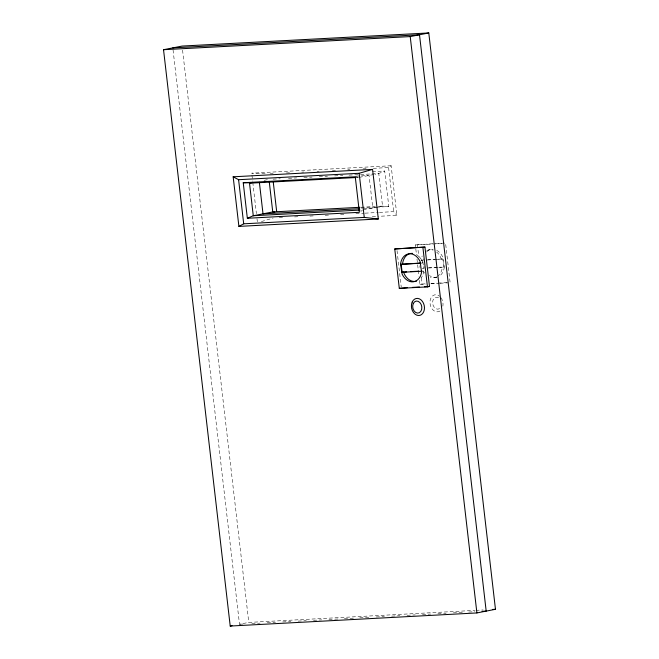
<?xml version="1.0" encoding="UTF-8"?>
<svg xmlns="http://www.w3.org/2000/svg" width="659" height="659" viewBox="0 0 659 659"><rect width="100%" height="100%" fill="white"/><g stroke="black" fill="none" stroke-linecap="round" stroke-linejoin="round"><path stroke-width="0.49" stroke-dasharray="3.29 2.47" d="M423.202 260.239L421.183 260.346L421.249 259.267A14.177 10.56 78.9 0 1 422.197 255.98M423.292 258.872L423.259 259.951L421.183 260.346M423.688 270.923L423.63 271.912A14.177 10.56 78.9 0 1 422.683 275.207M436.711 250.379A14.177 10.56 78.9 0 1 442.774 257.142L444.298 266.887L442.255 267.282L442.197 268.279A14.177 10.56 78.9 0 1 437.518 276.376M444.298 266.887L444.232 267.875A14.177 10.56 78.9 0 1 439.561 275.981M373.266 168.35L388.588 167.534L391.141 165.755L396.883 215.345L379.452 216.276M360.852 211.35L362.326 210.386M376.478 207.206L388.81 206.547L384.699 171.019L378.768 173.539L374.872 174.305M261.384 221.581L273.131 218.047M264.119 180.335L268.015 179.569M359.295 177.353L373.9 174.495M363.06 209.908L382.533 206.094L388.81 206.547M415.705 247.965L415.351 244.934L434.487 243.624M428.457 249.983L430.492 249.588M421.29 263.196L422.765 262.908L422.164 261.178A14.177 10.56 78.9 0 0 418.671 256.244M427.23 260.025L443.367 258.88M434.989 277.563L436.349 277.291M419.445 280.297L419.915 284.342L425.978 283.724M173.053 49.927L239.497 624.23L248.781 622.417L474.908 610.391M391.141 165.755L251.73 173.169L267.01 173.894M270.075 173.836L273.139 173.671M286.418 172.963L289.482 172.798M301.748 172.147L303.791 172.04M317.07 171.332L319.113 171.225M332.4 170.516L335.464 170.36M347.721 169.701L349.764 169.594M363.043 168.885L366.116 168.729M372.368 171.678L384.699 171.019M273.09 179.166L280.273 178.778M288.477 178.342L296.69 177.905M303.873 177.526L312.078 177.09M319.261 176.711L327.465 176.274M334.648 175.887L342.861 175.451M349.015 175.121L378.768 173.539L382.533 206.094L376.38 206.424M355.695 176.159L369.032 175.451L372.796 208.005L362.541 208.549M356.214 177.518L358.265 177.411M360.992 207.239L375.35 206.481M361.058 208.022L375.449 207.255M279.259 217.725L284.375 217.454M294.589 216.91L299.697 216.638M309.911 216.094L315.018 215.822M325.241 215.279L330.348 215.007M340.563 214.463L345.67 214.191M355.893 213.648L364.065 213.211M365.086 213.162L378.365 212.453M379.386 212.404L393.695 211.638L396.883 215.345M372.277 216.654L378.431 216.325M435.492 243.575L445.55 243.039L450.105 282.447M415.351 244.934L443.507 243.435M427.716 259.794L434.759 259.415M435.764 259.366L442.807 258.987L443.729 266.994L438.705 267.266M428.647 267.801L437.7 267.315M422.147 268.353L424.157 268.246M428.177 268.032L442.255 267.282M431.002 283.461L437.032 283.139M438.037 283.09L447.09 282.604M419.915 284.342L425.945 284.021M430.978 283.749L439.018 283.329M440.023 283.271L448.071 282.843M475.938 610.333L483.138 609.954M239.497 624.23L244.637 623.958M251.837 623.579L260.058 623.142M267.249 622.755L275.478 622.318M282.67 621.939L290.891 621.503M298.09 621.116L306.311 620.679M313.503 620.3L321.732 619.864M328.923 619.476L338.174 618.982M344.344 618.661L354.616 618.109M359.756 617.837L369.007 617.343M376.207 616.964L384.428 616.527M391.619 616.14L399.848 615.704M407.04 615.325L415.261 614.888M422.46 614.501L430.681 614.064M437.873 613.686L446.102 613.249M453.293 612.862L462.544 612.376M468.714 612.046L474.875 611.717M355.259 176.785L358.29 177.213M441.332 259.275L440.731 257.537A14.177 10.56 78.9 0 0 436.629 252.076M423.951 265.956L424.182 267.958L423.613 268.065L422.691 260.058M417.394 244.538L418.794 256.664M419.849 265.758L420.08 267.776M421.249 277.876L421.949 283.938M415.821 248.978L416.521 255.041M416.99 259.078L418.976 276.261M388.588 167.534L393.695 211.638M397.023 250.593L401.232 286.962M251.96 175.195L252.661 181.266M252.784 182.279L256.409 213.656M256.994 218.714L257.348 221.745M182.568 50.158L248.781 622.417M416.776 254.794A14.177 10.56 78.9 0 1 418.061 255.708M422.345 275.948A14.177 10.56 78.9 0 1 421.085 277.966M439.94 311.056A8.641 6.442 78.9 0 1 429.973 302.605A8.641 6.442 78.9 0 1 439.602 296.253M440.986 297.761A8.641 6.442 78.9 0 1 442.864 306.196M437.024 277.159A14.177 10.56 78.9 0 1 429.487 275.561M426.488 252.051A14.177 10.56 78.9 0 1 433.243 249.341M436.711 276.871A14.177 10.56 78.9 0 1 430.368 277.431M424.52 273.057A14.177 10.56 78.9 0 1 423.548 271.599M426.735 250.675A14.177 10.56 78.9 0 1 433.078 250.115M439.602 308.618A6.071 4.522 78.9 0 1 432.601 302.679A6.071 4.522 78.9 0 1 439.364 298.222"/><path stroke-width="0.99" d="M400.581 264.383L400.647 263.303A14.177 10.56 78.9 0 1 409.214 253.781A14.177 10.56 78.9 0 1 420.129 261.574L421.587 272.307A14.177 10.56 78.9 0 1 413.028 281.838A14.177 10.56 78.9 0 1 402.105 274.045L400.581 264.383L420.747 263.015M402.616 263.979L402.682 262.908A14.177 10.56 78.9 0 1 412.641 253.377M238.896 226.399L243.698 223.813L364.254 217.404L378.315 218.986L372.574 169.396L233.162 176.801L238.896 226.399L378.315 218.986M247.347 218.269L359.369 212.313L355.259 176.785L243.237 182.741L247.347 218.269L253.278 215.748L272.752 211.934L359.962 207.297M233.162 176.801L238.591 179.701L359.155 173.292L372.574 169.396M163.531 49.705L182.098 46.064L428.787 32.95L495.469 609.295L476.902 612.936L230.213 626.05L163.531 49.705L410.219 36.583L428.787 32.95M251.458 182.815L243.237 182.741M394.749 248.97L424.94 247.076L429.503 286.476L427.46 286.879L399.305 288.378L394.749 248.97L424.94 247.076M401.537 272.389L406.595 271.829M421.653 271.319L422.221 271.211L402.105 272.274L401.174 264.267L420.285 263.254M399.305 288.378L407.377 287.654M230.213 626.05L232.075 625.688M172.815 47.885L419.503 34.77L486.185 611.115L482.075 611.338M355.193 177.576L249.514 183.194L253.278 215.748L359.987 210.073M359.46 208.714L263.015 213.837L259.366 182.304M410.615 271.615L418.663 271.187M412.41 287.39L419.445 287.011M424.47 286.747L429.503 286.476M492.388 609.46L495.469 609.295M274.77 212.214L272.752 211.934L269.218 181.414M403.58 271.986L404.148 273.642A14.177 10.56 78.9 0 0 416.422 281.195M410.219 36.583L476.902 612.936M422.905 247.471L427.46 286.879M359.155 173.292L364.254 217.404M273.263 182.057L276.673 211.49M238.591 179.701L243.698 223.813M412.188 302.061A8.641 6.442 78.9 0 0 418.136 315.48A8.641 6.442 78.9 0 0 423.498 303.272A8.641 6.442 78.9 0 0 412.188 302.061M413.218 303.642A6.071 4.522 78.9 0 0 417.402 313.074A6.071 4.522 78.9 0 0 421.167 304.499A6.071 4.522 78.9 0 0 413.218 303.642"/></g></svg>
